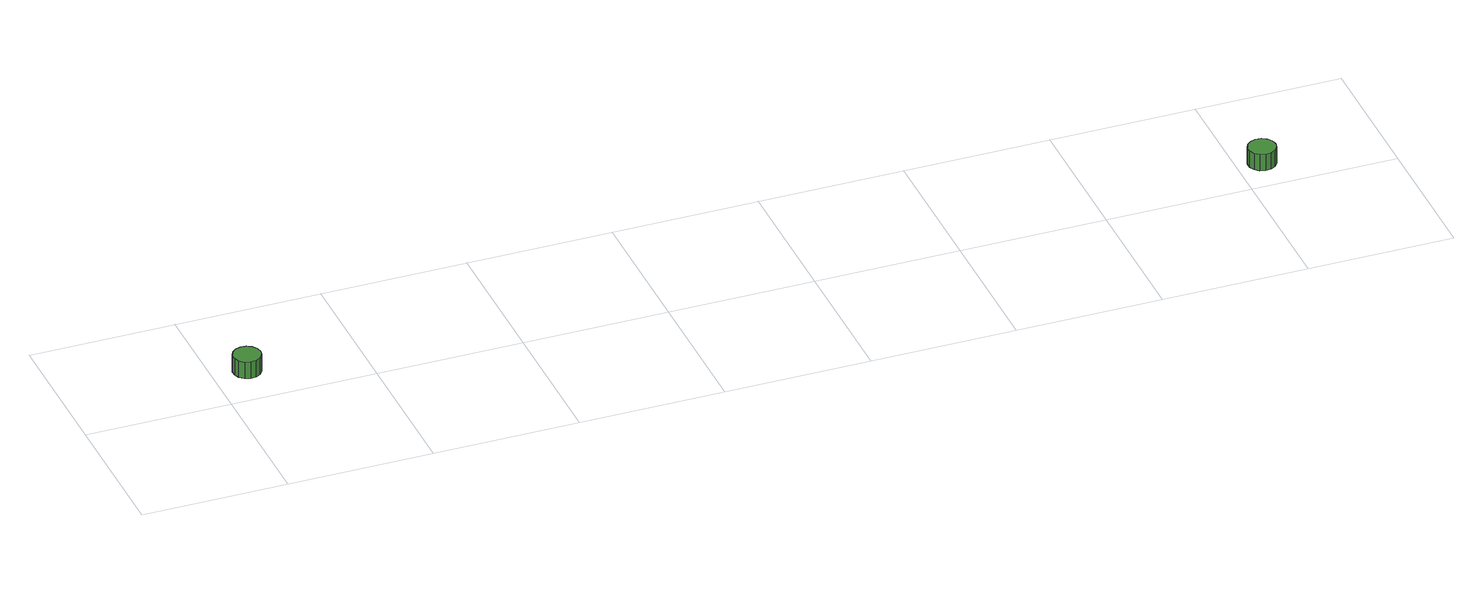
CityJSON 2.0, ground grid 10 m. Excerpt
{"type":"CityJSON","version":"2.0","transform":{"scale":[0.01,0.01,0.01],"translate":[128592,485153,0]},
"CityObjects":{
"tree1":{"type":"SolitaryVegetationObject","attributes":{"function":"something"},"geometry":[{"type":"MultiSurface","lod":"1","boundaries":[[[0,1,2,3,4,5,6,7,8,9,10,11,12,13,14]],[[15,16,17,18,19,20,21,22,23,24,25,26,27,28,29]],[[0,29,28,1]],[[1,28,27,2]],[[2,27,26,3]],[[3,26,25,4]],[[4,25,24,5]],[[5,24,23,6]],[[6,23,22,7]],[[7,22,21,8]],[[8,21,20,9]],[[9,20,19,10]],[[10,19,18,11]],[[11,18,17,12]],[[12,17,16,13]],[[13,16,15,14]],[[14,15,29,0]]]}]},
"tree2":{"type":"SolitaryVegetationObject","attributes":{"function":"something"},"geometry":[{"type":"MultiSurface","lod":"1","boundaries":[[[30,31,32,33,34,35,36,37,38,39,40,41,42,43,44]],[[45,46,47,48,49,50,51,52,53,54,55,56,57,58,59]],[[30,59,58,31]],[[31,58,57,32]],[[32,57,56,33]],[[33,56,55,34]],[[34,55,54,35]],[[35,54,53,36]],[[36,53,52,37]],[[37,52,51,38]],[[38,51,50,39]],[[39,50,49,40]],[[40,49,48,41]],[[41,48,47,42]],[[42,47,46,43]],[[43,46,45,44]],[[44,45,59,30]]]}]}
},
"vertices":[
[276,187,296],[267,226,296],[244,258,296],[210,277,296],[171,281,296],[134,269,296],[104,243,296],[88,207,296],[88,168,296],[104,132,296],[134,105,296],[171,93,296],[210,97,296],[244,117,296],[267,149,296],[267,149,171],[244,117,171],[210,97,171],[171,93,171],[134,105,171],[104,132,171],[88,168,171],[88,207,171],[104,243,171],[134,269,171],[171,281,171],[210,277,171],[244,258,171],[267,226,171],[276,187,171],
[7266,261,194],[7258,300,194],[7235,332,194],[7201,351,194],[7162,355,194],[7124,343,194],[7095,317,194],[7079,281,194],[7079,242,194],[7095,206,194],[7124,179,194],[7162,167,194],[7201,171,194],[7235,191,194],[7258,223,194],[7258,223,69],[7235,191,69],[7201,171,69],[7162,167,69],[7124,179,69],[7095,206,69],[7079,242,69],[7079,281,69],[7095,317,69],[7124,343,69],[7162,355,69],[7201,351,69],[7235,332,69],[7258,300,69],[7266,261,69]
]}
